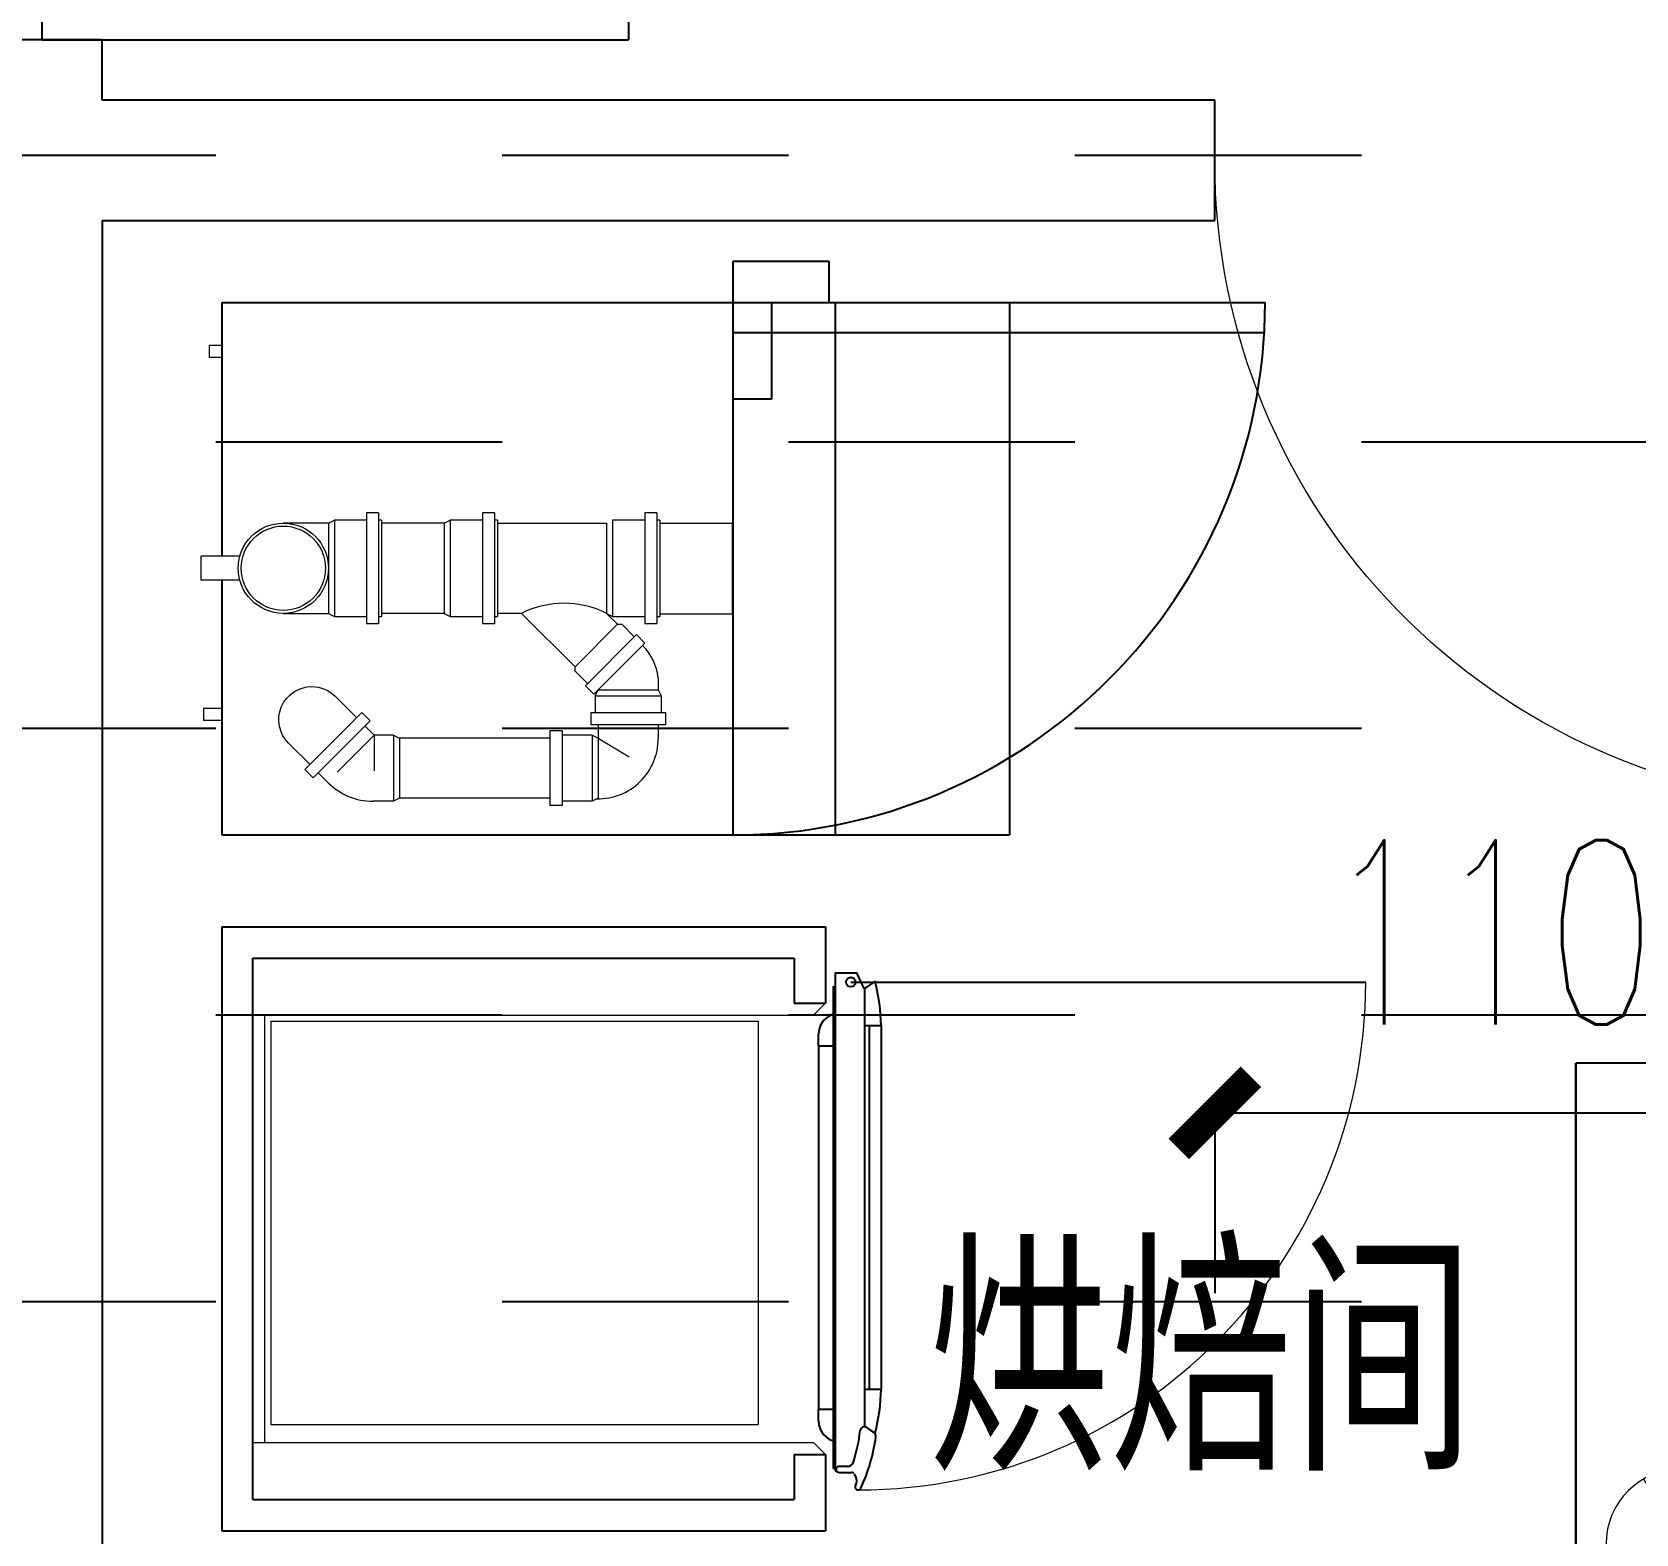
# Model space of a CAD drawing. Header units: millimetres. Extents: x 12325263 to 13848842, y -1463133 to 573208.
# Drawn here: x 12566980 to 12569647, y -841920 to -839424 of the extents above; entities that cross this region are included whole.
import ezdxf
from ezdxf.xclip import XClip

# ---------------------------------------------------------------- set-up
doc = ezdxf.new("R2010")
doc.units = ezdxf.units.MM
doc.header["$LTSCALE"] = 1000
doc.header["$XCLIPFRAME"] = 0
for name, color, linetype in [('A-ANNO-DIMS', 83, 'Continuous'), ('A-ANNO-TEXT', 7, 'Continuous'), ('A-WALL', 5, 'Continuous'), ('DOOR_FIRE', 1, 'Continuous'), ('fur202301', 252, 'Continuous'), ('WALL', 5, 'Continuous'), ('WALL-SHATCH', 8, 'Continuous'), ('建筑-楼板开洞', 251, 'Continuous')]:
    doc.layers.add(name, color=color, linetype=linetype)
doc.styles.add('_TCH_DIM_T3', font='SIMPLEX.shx', dxfattribs={"width": 0.705882, "bigfont": 'GBCBIG.shx'})
doc.styles.add('TITXV', font='', dxfattribs={"width": 0.7})
doc.styles.get('TITXV').set_extended_font_data('SimSun')
doc.dimstyles.new('_TCH_ARCH&&120', dxfattribs={"dimtxt": 306, "dimasz": 120, "dimexe": 300, "dimexo": 360, "dimgap": 147, "dimtad": 1, "dimdec": 0, "dimzin": 0, "dimdsep": 46, "dimtxsty": '_TCH_DIM_T3', "dimblk": 'ARCHTICK', "dimcen": 0.09, "dimclrt": 7, "dimazin": 2, "dimtfac": 1, "dimtdec": 0, "dimtix": 1, "dimtmove": 2, "dimatfit": 3, "dimfxl": 1, "dimfxlon": 1, "dimtolj": 1, "dimtzin": 0, "dimarcsym": 0})

# ---------------------------------------------------------------- blocks, each defined once
blk = doc.blocks.new('adgshg13-A$C7F010FC0')
at = {"layer": 'WALL-SHATCH'}
h = blk.add_hatch(color=256, dxfattribs=at)
h.dxf.hatch_style = 1
h.paths.add_polyline_path([(-60384.2, -16880.9), (-763.2, 197.5), (12587.6, -13153.3), (12587.6, -157996), (-162964.9, -188820.4), (-171262.4, -180522.9), (-171262.4, -31310.9), (-150707.2, -10755.7), (-131860.1, -7980.9), (-99162.4, -7980.9), (-99162.4, -4980.9), (-76620.4, -4980.9), (-70107.7, -16880.9)], flags=16)
h.paths.add_polyline_path([(-60091.2, -16380.9), (-646.9, 646.9), (12987.6, -12987.6), (12987.6, -158331.9), (-163100.6, -189250.4), (-171662.4, -180688.6), (-171662.4, -31145.2), (-150777.9, -10260.7), (-131896.7, -7480.9), (-99562.4, -7480.9), (-99562.4, -4580.9), (-76365.6, -4580.9), (-69907.5, -16380.9)])
blk = doc.blocks.new('A$C4C7A72D3')
at = {"layer": 'WALL', "color": 1}
blk.add_blockref('adgshg13-A$C7F010FC0', (210433, 205503.6), dxfattribs=at)
blk = doc.blocks.new('asdgag2019062414574894938')
at = {"color": 1, "lineweight": 9}
for p, q in [((423.3, 0), (463.3, 0)), ((423.3, -64.4), (423.3, 0)), ((463.3, -64.4), (463.3, 0)), ((190, -34.2), (190, -4.2)), ((210, -4.2), (190, -4.2)), ((210, -34.2), (210, -4.2)), ((793.5, -34.2), (793.5, -14.2)), ((793.5, -14.2), (813.5, -14.2)), ((813.5, -34.2), (813.5, -14.2)), ((152.7, -145.3), (117.4, -180.7)), ((368.3, -136.7), (368.3, -211.7)), ((518.3, -211.7), (518.3, -136.7)), ((108.9, -172.2), (94.8, -186.4)), ((189.5, -281.1), (94.8, -186.4)), ((203.6, -267), (108.9, -172.2)), ((103.2, -194.8), (86.8, -211.3)), ((368.3, -211.7), (363.3, -221.7)), ((518.3, -211.7), (368.3, -211.7)), ((518.3, -211.7), (523.3, -221.7)), ((166, -287.6), (104.5, -226)), ((230.5, -223.1), (195.2, -258.5)), ((363.3, -221.7), (363.3, -275.2)), ((523.3, -221.7), (363.3, -221.7)), ((523.3, -275.2), (523.3, -221.7)), ((56, -320.1), (56, -285.5)), ((166, -287.6), (106.4, -287.6)), ((181, -272.6), (166, -287.6)), ((166, -320.1), (166, -287.6)), ((203.6, -267), (189.5, -281.1)), ((351.3, -275.2), (351.3, -295.2)), ((535.3, -275.2), (351.3, -275.2)), ((535.3, -295.2), (535.3, -275.2)), ((535.3, -295.2), (351.3, -295.2)), ((363.3, -295.2), (363.3, -300.2)), ((523.3, -300.2), (363.3, -300.2)), ((368.3, -404.2), (368.3, -300.2)), ((518.3, -300.2), (368.3, -300.2)), ((518.3, -404.2), (518.3, -300.2)), ((523.3, -300.2), (523.3, -295.2)), ((61, -330.1), (56, -320.1)), ((166, -320.1), (56, -320.1)), ((161, -330.1), (61, -330.1)), ((161, -330.1), (61, -330.1)), ((61, -580.1), (61, -330.1)), ((166, -320.1), (161, -330.1)), ((161, -580.1), (161, -330.1)), ((368.3, -404.2), (363.3, -414.2)), ((363.3, -414.2), (363.3, -467.8)), ((523.3, -414.2), (363.3, -414.2)), ((518.3, -404.2), (368.3, -404.2)), ((518.3, -404.2), (523.3, -414.2)), ((523.3, -467.8), (523.3, -414.2)), ((351.3, -467.8), (351.3, -487.8)), ((535.3, -467.8), (351.3, -467.8)), ((535.3, -487.8), (535.3, -467.8)), ((535.3, -487.8), (351.3, -487.8)), ((363.3, -487.8), (363.3, -492.8)), ((523.3, -492.8), (363.3, -492.8)), ((368.3, -532.8), (368.3, -492.8)), ((518.3, -492.8), (368.3, -492.8)), ((518.3, -492.8), (518.3, -674.2)), ((523.3, -492.8), (523.3, -487.8)), ((368.3, -532.8), (279.5, -621.7)), ((49, -600.1), (49, -580.1)), ((173, -580.1), (49, -580.1)), ((173, -600.1), (173, -580.1)), ((173, -600.1), (49, -600.1)), ((56, -650.1), (56, -600.1)), ((166, -650.1), (166, -600.1)), ((248.1, -638.9), (234, -653)), ((333, -723.7), (248.1, -638.9)), ((272.4, -621.7), (251.6, -642.4)), ((272.4, -621.7), (279.5, -621.7)), ((350.2, -692.4), (279.5, -621.7)), ((61, -660.1), (56, -650.1)), ((166, -650.1), (56, -650.1)), ((161, -660.1), (61, -660.1)), ((161, -660.1), (130.1, -711.6)), ((166, -650.1), (161, -660.1)), ((171, -660.1), (161, -660.1)), ((183.5, -660.1), (171, -660.1)), ((203.5, -648.1), (183.5, -648.1)), ((183.5, -648.1), (183.5, -772.1)), ((203.5, -648.1), (203.5, -772.1)), ((231, -655.1), (203.5, -655.1)), ((231, -655.1), (241, -660.1)), ((231, -655.1), (231, -765.1)), ((318.8, -737.9), (234, -653)), ((241, -660.1), (241, -760.1)), ((368.3, -674.2), (350.2, -692.4)), ((350.2, -692.4), (350.2, -699.4)), ((368.3, -674.2), (363.3, -684.2)), ((368.3, -674.2), (363.3, -684.2)), ((363.3, -684.2), (363.3, -737.8)), ((523.3, -684.2), (363.3, -684.2)), ((518.3, -674.2), (368.3, -674.2)), ((523.3, -737.8), (523.3, -684.2)), ((350.2, -699.4), (329.4, -720.2)), ((333, -723.7), (318.8, -737.9)), ((351.3, -737.8), (351.3, -757.8)), ((535.3, -737.8), (351.3, -737.8)), ((535.3, -757.8), (535.3, -737.8)), ((183.5, -760.1), (160.1, -760.1)), ((203.5, -772.1), (183.5, -772.1)), ((231, -765.1), (203.5, -765.1)), ((241, -760.1), (231, -765.1)), ((261.3, -760.1), (241, -760.1)), ((535.3, -757.8), (351.3, -757.8)), ((363.3, -757.8), (363.3, -762.8)), ((523.3, -762.8), (363.3, -762.8)), ((367.5, -762.8), (367.5, -884.2)), ((517.5, -884.2), (517.5, -762.8)), ((523.3, -762.8), (523.3, -757.8))]:
    blk.add_line(p, q, dxfattribs=at)
at = {"color": 2}
for p, q in [((423.3, -34.2), (0, -34.2)), ((0, -34.2), (0, -1344.2)), ((885, -34.2), (463.3, -34.2)), ((885, -34.2), (885, -1344.2)), ((885, -884.2), (0, -884.2)), ((367.5, -884.2), (517.5, -884.2)), ((725, -884.2), (725, -949.2)), ((835, -884.2), (835, -1769.2)), ((952.9, -884.2), (885, -884.2)), ((885, -884.2), (885, -1769.2)), ((952.9, -1044.2), (952.9, -884.2)), ((725, -949.2), (885, -949.2)), ((885, -1054.2), (0, -1054.2)), ((885, -1044.2), (952.9, -1044.2)), ((885, -1344.2), (0, -1344.2))]:
    blk.add_line(p, q, dxfattribs=at)
at = {"color": 1, "lineweight": 9}
blk.add_lwpolyline([(152.7, -145.3, -0.668179), (246.6, -184.2, -0.198912), (230.5, -223.1)], format="xyb", dxfattribs=at)
for radius in [75, 70]:
    blk.add_circle((443.3, -136.7), radius, dxfattribs=at)
for centre, radius, start, end in [((161, -285.5), 105, 135, 180), ((227.8, -603.5), 157.3, 333.2881, 26.7119), ((160.1, -660.1), 100, 178.9352, 270), ((249.8, -667.8), 93, 277.1217, 314.5409)]:
    blk.add_arc(centre, radius, start, end, dxfattribs=at)
at = {"color": 2}
blk.add_arc((885, -884.2), 885, 180, 270, dxfattribs=at)
blk = doc.blocks.new('asdgag2019061816225201848')
at = {"color": 2}
for p, q in [((1004, 0), (0, 0)), ((0, 0), (0, -1004)), ((1004, 0), (1004, -1004)), ((52, -52), (52, -952)), ((52, -52), (952, -52)), ((952, -52), (952, -952)), ((127, -952), (52, -952)), ((127, -952), (127, -1004)), ((952, -952), (877, -952)), ((877, -952), (877, -1004)), ((127, -1004), (0, -1004)), ((182.6, -992.5), (202.1, -992.5)), ((202.1, -992.2), (202.1, -994.2)), ((806.1, -992.2), (202.1, -992.2)), ((202.1, -994), (202.1, -1017)), ((202.1, -994.2), (202.1, -1015.2)), ((806.1, -994.2), (806.1, -992.2)), ((806.1, -992.5), (825.6, -992.5)), ((806.1, -994), (806.1, -1017)), ((806.1, -994.2), (806.1, -1015.2)), ((1004, -1004), (877, -1004)), ((97.1, -1027.3), (97.1, -1047.3)), ((100.1, -1020.9), (100.1, -1021.6)), ((104.1, -1021.6), (100.1, -1021.6)), ((110.9, -1020), (101, -1020)), ((104.1, -1017.3), (104.1, -1019.6)), ((903.7, -1016.9), (104.5, -1016.9)), ((107.1, -1040.8), (107.1, -1027.3)), ((897.2, -1020), (111, -1020)), ((150.6, -1014.1), (150.6, -1016.9)), ((857.6, -1017), (857.5, -1014.1)), ((857.6, -1017), (857.5, -1014.1)), ((926.1, -1020), (897.3, -1020)), ((904.1, -1017.3), (904.1, -1019.6)), ((927, -1056), (927, -1020.9)), ((94.5, -1051.7), (89.9, -1054.3)), ((901.4, -1068.5), (926.5, -1056.8)), ((912, -1046.1), (912, -1902.2)), ((163.3, -1084.8), (162.4, -1086.1)), ((163.2, -1084.9), (171.8, -1072.6)), ((163.3, -1084.8), (174.5, -1068.8)), ((900.8, -1068.6), (173.1, -1068.6)), ((235.6, -1068.6), (235.6, -1094.6)), ((839.6, -1076.6), (235.6, -1076.6)), ((839.6, -1094.6), (839.6, -1068.6)), ((839.6, -1078.6), (839.6, -1076.6)), ((839.6, -1094.6), (839.6, -1078.6)), ((900.7, -1068.8), (911.9, -1084.8)), ((900.8, -1068.6), (901.1, -1068.6)), ((912.9, -1086.1), (911.9, -1084.8)), ((235.6, -1094.6), (235.6, -1096.6)), ((839.6, -1096.6), (235.6, -1096.6)), ((839.6, -1096.6), (839.6, -1094.6))]:
    blk.add_line(p, q, dxfattribs=at)
at = {"color": 1, "lineweight": 9}
for p, q in [((147, -52), (147, -984)), ((857, -52), (857, -984)), ((147, -72), (857, -72)), ((847, -82), (177, -82)), ((177, -82), (177, -892)), ((847, -82), (847, -892)), ((847, -892), (177, -892)), ((147, -984), (127, -1004)), ((857, -984), (877, -1004))]:
    blk.add_line(p, q, dxfattribs=at)
at = {"color": 2, "flags": 128}
for points in [[(150.7, -1013.7), (150.6, -1013.9), (150.6, -1014.1)], [(857.5, -1014.1), (857.5, -1013.9), (857.5, -1013.7)]]:
    blk.add_lwpolyline(points, dxfattribs=at)
at = {"color": 2}
blk.add_circle((912, -1046.1), 8, dxfattribs=at)
for centre, radius, start, end in [((182.6, -1027.1), 34.6, 90, 157.1163), ((825.6, -1027.1), 34.6, 22.8837, 90), ((104.1, -1027.3), 7, 124.8499, 180), ((101, -1020.9), 0.9, 90, 180), ((104.5, -1017.3), 0.4, 90, 180), ((104.5, -1019.6), 0.4, 180, 270), ((100.1, -1027.3), 7, 0, 55.1501), ((903.7, -1017.3), 0.4, 0, 90), ((926.1, -1020.9), 0.9, 0, 90), ((73.1, -1058.3), 5, 58.3453, 245.144), ((197.1, -790.6), 300, 245.144, 262.2288), ((83, -1042.1), 14, 238.3453, 299.3846), ((92.1, -1047.3), 5, 299.3846, 0), ((117.1, -1040.8), 10, 180, 252.2717), ((197.1, -790.6), 272.7, 252.2717, 263.6372), ((166.1, -1068.6), 7, 325, 83.6372), ((926.1, -1056), 0.9, 295, 360), ((157.5, -1080.9), 7, 262.2288, 325), ((162.8, -1086.4), 0.5, 145, 256.3897), ((245.2, -745.6), 351.1, 256.3977, 268.3456), ((166.1, -1068.6), 7, 325, 0), ((174.9, -1069.1), 0.5, 90, 145), ((830, -745.6), 351.1, 271.6545, 283.6022), ((900.3, -1069.1), 0.5, 35, 90), ((901.1, -1067.7), 0.9, 270, 295), ((912.4, -1086.4), 0.5, 283.6103, 35), ((235.1, -1096.1), 0.5, 268.3648, 0), ((840.1, -1096.1), 0.5, 180, 271.6352)]:
    blk.add_arc(centre, radius, start, end, dxfattribs=at)
at = {"color": 1, "lineweight": 9}
blk.add_arc((912, -1058.3), 843.9, 180, 270, dxfattribs=at)
blk = doc.blocks.new('*U1581')
at = {"layer": 'fur202301', "ltscale": 2}
blk.add_lwpolyline([(-59008.6, 166526.2), (-61057.6, 166526.2), (-61057.6, 166876.2), (-59008.6, 166876.2)], close=True, dxfattribs=at)
at = {"layer": 'fur202301', "color": 1, "lineweight": 9, "ltscale": 2}
for points in [[(-60607.6, 166826.2), (-60607.6, 166701.2)], [(-59807.6, 166826.2), (-59807.6, 166701.2)], [(-60715.8, 166638.7), (-60607.6, 166701.2)], [(-60499.3, 166638.7), (-60607.6, 166701.2)], [(-59915.8, 166638.7), (-59807.6, 166701.2)], [(-59699.3, 166638.7), (-59807.6, 166701.2)]]:
    blk.add_lwpolyline(points, dxfattribs=at)
at = {"layer": 'fur202301', "ltscale": 2}
blk.add_lwpolyline([(-61057.6, 166526.2), (-59008.6, 166526.2)], dxfattribs=at)
at = {"layer": 'fur202301', "color": 1, "lineweight": 9, "ltscale": 2}
for centre, radius in [((-61025.6, 166818.3), 5.65), ((-60607.6, 166701.2), 125), ((-59807.6, 166701.2), 125), ((-59040.6, 166818.3), 5.65)]:
    blk.add_circle(centre, radius, dxfattribs=at)
blk = doc.blocks.new('sdfgsdffhg')
at = {"layer": 'fur202301', "rotation": 90}
for name, p in [('asdgag2019062414574894938', (-13822.7, 33298.6, 0)), ('asdgag2019061816225201848', (-13788.5, 32142, 0))]:
    blk.add_blockref(name, p, dxfattribs=at)
at = {"layer": 'fur202301', "xscale": -1, "rotation": 270}
blk.add_blockref('*U1581', (-178062.8, 91927.7, 0), dxfattribs=at)
blk = doc.blocks.new('_ArchTick')
at = {"color": 0, "linetype": 'ByBlock', "const_width": 0.4}
blk.add_lwpolyline([(-0.5, -0.5), (0.5, 0.5)], dxfattribs=at)
blk = doc.blocks.new('*D4155')
at = {"layer": 'A-ANNO-DIMS', "color": 0, "lineweight": -2, "transparency": 16777216}
for p, q in [((12568946.8, -841219), (12568946.8, -841520)), ((12568946.8, -841220), (12570046.8, -841220)), ((12570046.8, -841219), (12570046.8, -841520))]:
    blk.add_line(p, q, dxfattribs=at)
at = {"layer": 'Defpoints', "color": 0, "transparency": 16777216}
for p in [(12568946.8, -839536.8), (12570046.8, -839536.8), (12570046.8, -841220)]:
    blk.add_point(p, dxfattribs=at)
at = {"layer": 'A-ANNO-DIMS', "color": 0, "lineweight": -2, "transparency": 16777216, "xscale": 120, "yscale": 120, "zscale": 120, "rotation": 180}
blk.add_blockref('_ArchTick', (12568946.8, -841220), dxfattribs=at)
at = {"layer": 'A-ANNO-DIMS', "color": 0, "lineweight": -2, "transparency": 16777216, "xscale": 120, "yscale": 120, "zscale": 120}
blk.add_blockref('_ArchTick', (12570046.8, -841220), dxfattribs=at)
at = {"layer": 'A-ANNO-DIMS', "color": 7, "transparency": 16777216, "insert": (12569496.8, -840920), "char_height": 306, "attachment_point": 5, "style": '_TCH_DIM_T3'}
blk.add_mtext('\\A1;1100', dxfattribs=at)
blk = doc.blocks.new('$DorLib2D$00000001')
for p, q in [((0.45, 0.975), (0.5, 0.975)), ((0.45, 0), (0.45, 0.975)), ((0.5, 0), (0.5, 0.975)), ((0.5, 0), (0.45, 0))]:
    blk.add_line(p, q)
at = {"lineweight": 13}
blk.add_arc((0.475, 0), 0.975, 91.4693, 180, dxfattribs=at)

msp = doc.modelspace()

# ---------------------------------------------------------------- block references
ref = msp.add_blockref('A$C4C7A72D3', (12385714.9, -906209.5), dxfattribs=dict(rotation=350.041249254255))
XClip(ref).set_block_clipping_path([(223442.8584877662, 85923.1187333744), (220542.7961432356, 85923.1422391906), (220542.8579492103, 89292.823275506), (211526.9150355905, 89292.8101311298), (210631.4331447985, 94392.8080583527), (206113.3685902953, 94392.8025418455), (206001.4315187763, 95030.3127344656), (204376.2826588508, 94744.9613686837), (203364.4570056833, 100506.9030052917), (197947.3947122637, 99555.7482674252), (192482.3428474721, 130679.4765393781), (190118.7804593667, 130264.4504016289), (191623.4071957469, 121695.6427078634), (177046.6486519482, 119136.2011700841), (175707.6223907359, 126760.8483765714), (173902.988371335, 128026.4039125028), (169528.3854461554, 127258.2903269802), (169070.0967394859, 129868.3614864857), (163308.2517458182, 128856.6693391807), (163766.52659606, 126246.6171700556), (159679.1795131005, 125528.9180921423), (170669.6888374612, 62935.797914044), (167222.1989369914, 62330.4650948944), (167939.7759490944, 58243.6808593175), (171386.9528796654, 58848.2912487988), (172857.0656793863, 50477.0032648193), (165962.5026008021, 49266.4230898353), (168037.7813034765, 37447.1796448426), (140649.9584970828, 32638.2390106404), (115387.9799239188, 28202.5781787895), (95598.7254695911, 140907.4332163476), (226939.476109907, 163968.8668500402), (240128.6952811591, 88852.8973128139)])

# ---------------------------------------------------------------- next in the draw order: hatches: boundary and pattern name
at = {"layer": '建筑-楼板开洞'}
h = msp.add_hatch(dxfattribs=at)
h.set_pattern_fill('DASH', color=256, scale=500)
h.set_pattern_definition([(0, (0, 0), (476.25, 476.25), [476.25, -476.25])])
h.paths.add_polyline_path([(12597696.7, -842386.8), (12590696.8, -842386.9), (12590697.1, -843986.8), (12595796.8, -843986.9), (12595797.1, -849736.9), (12588796.8, -849736.8), (12588796.8, -851936.8), (12564896.8, -851936.8), (12564896.8, -816186.8), (12568846.8, -816186.8), (12568846.8, -816040), (12568846.8, -807536.8), (12574696.8, -807536.8), (12574696.8, -810386.8), (12575896.8, -810386.8), (12579055.2, -810386.8), (12580496.9, -811828.2), (12580696.9, -819086.9), (12595696.9, -819086.7), (12595696.9, -812786.8), (12597696.7, -812786.8)])

# ---------------------------------------------------------------- next in the draw order: block references
msp.add_blockref('sdfgsdffhg', (12581083.9, -874056.8, 0))

# ---------------------------------------------------------------- next in the draw order: linework, layer by layer
at = {"layer": 'A-WALL'}
for p, q in [((12567096.8, -839436.8), (12566896.8, -839436.8)), ((12567096.8, -839536.8), (12567096.8, -839436.8)), ((12568946.8, -839536.8), (12567096.8, -839536.8)), ((12568946.8, -839736.8), (12568946.8, -839536.8)), ((12567096.8, -839736.8), (12567096.8, -842536.8)), ((12567096.8, -839736.8), (12568946.8, -839736.8))]:
    msp.add_line(p, q, dxfattribs=at)

# ---------------------------------------------------------------- next in the draw order: block references
at = {"layer": 'DOOR_FIRE', "zscale": 200}
for p, xscale, yscale, rotation in [((12566996.8, -838936.8), 1000, 1000, 269.9999999991839), ((12569496.8, -839636.8), -1100, 1100, 179.9999999994664)]:
    msp.add_blockref('$DorLib2D$00000001', p, dxfattribs=dict(at, xscale=xscale, yscale=yscale, rotation=rotation))

# ---------------------------------------------------------------- next in the draw order: texts
at = {"layer": 'A-ANNO-TEXT', "style": 'TITXV', "width": 0.7}
msp.add_text('烘焙间', height=317.22, dxfattribs=at).set_placement((12568470, -841780))

# ---------------------------------------------------------------- next in the draw order: dimensions: what is measured, and where the dimension line sits
at = {"layer": 'A-ANNO-DIMS'}
dim = msp.add_aligned_dim(p1=(12568946.8, -839536.8), p2=(12570046.8, -839536.8), distance=-1683.2, dimstyle='_TCH_ARCH&&120', dxfattribs=at)
dim.commit()
dim.dimension.update_dxf_attribs({"geometry": '*D4155', "text_midpoint": (12569496.8, -840920)})

doc.saveas('drawing.dxf')
